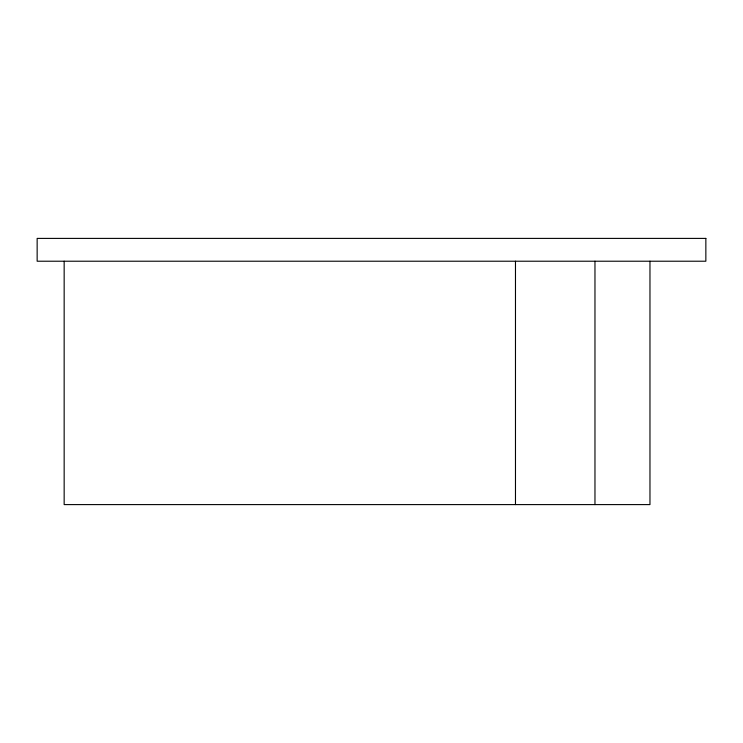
<?xml version="1.0" encoding="UTF-8"?>
<svg xmlns="http://www.w3.org/2000/svg" width="743" height="743" viewBox="0 0 743 743"><rect width="100%" height="100%" fill="white"/><g stroke="black" fill="none" stroke-linecap="round" stroke-linejoin="round"><path stroke-width="1.11" d="M649.967 261.22L649.967 504.599L64.158 504.599L64.158 261.22M594.967 261.22L594.967 504.599M515.475 261.22L515.475 504.599M705.85 238.401L37.15 238.401L37.15 261.22L705.85 261.22L705.85 238.401"/></g></svg>
